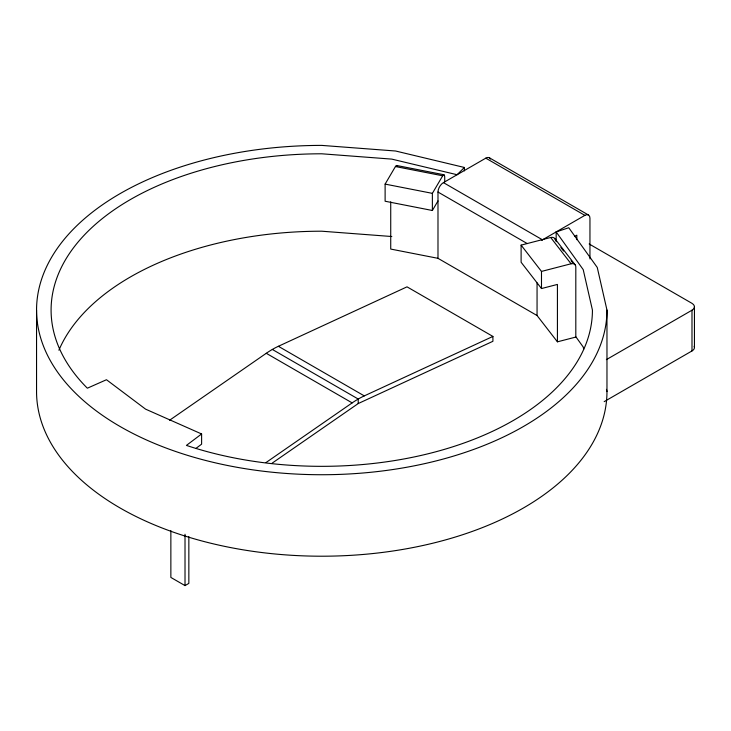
<?xml version="1.0" encoding="UTF-8"?>
<svg xmlns="http://www.w3.org/2000/svg" width="731" height="731" viewBox="0 0 731 731"><rect width="100%" height="100%" fill="white"/><g stroke="black" fill="none" stroke-linecap="round" stroke-linejoin="round"><path stroke-width="1.1" d="M437.988 200.943L432.377 210.491L385.118 201.235L385.118 184.102L395.444 166.531A6.296 1.654 -78.9 0 1 397.198 166.12M432.377 210.491L432.377 193.359L442.703 175.787A6.296 1.654 -78.9 0 1 444.722 177.487L444.722 181.845M556.163 241.687L556.163 231.928L568.764 227.734L597.254 267.445L606.968 310.063L606.968 391.551A285.209 164.667 0 0 1 321.759 556.209A285.209 164.667 0 0 1 36.55 391.551L36.55 310.063A285.209 164.667 0 0 1 321.759 145.396L395.581 151.006L464.368 167.463L457.094 174.727L391.816 159.12L321.759 153.793A270.671 156.27 0 0 0 87.354 388.198L106.47 379.727L145.56 409.132L201.61 433.967L201.61 444.156L196.255 448.185M201.61 433.967L186.423 445.398A270.671 156.27 0 0 0 592.43 310.063L583.21 269.62L556.163 231.928M169.601 420.234L266.267 353.292A86.377 49.872 -60 0 1 278.383 346.293L407.021 286.844L492.913 336.434L492.913 341.295L358.227 403.549L272.197 463.116M266.066 462.513L352.159 402.891A86.377 49.872 -60 0 1 364.285 395.891L492.913 336.434M557.424 341.825L557.424 284.432L541.488 288.553L521.112 262.255L521.112 245.123L550.681 237.484L571.057 263.781A5.208 3.883 -37.8 0 1 575.809 266.815L575.809 337.073L557.424 341.825L537.057 315.527L437.988 258.326L437.988 192.043A7.694 4.441 -60 0 1 443.425 182.622L485.795 158.161A7.2 4.158 -60 0 1 489.834 158.134M541.79 240.289A7.694 4.441 -60 0 1 542.493 239.823L584.864 215.362A7.2 4.158 -60 0 1 589.954 218.295L589.954 258.92M574.849 236.314L576.823 235.181L576.823 239.677M170.862 530.642L170.862 577.435L185.016 585.604L188.845 583.393L188.845 536.6M606.374 359.634L691.992 310.209A8.406 4.852 0 0 0 691.992 303.347L589.149 243.971M604.181 401.639L691.992 350.944A8.406 4.852 0 0 0 694.167 346.256M521.112 245.123L541.488 271.42L571.057 263.781M391.816 236.524L321.759 231.206A270.671 156.27 0 0 0 58.9 350.213M396.677 165.498L443.936 174.746M395.444 166.531L442.703 175.787M385.118 184.102L432.377 193.359M437.988 258.326L390.729 249.07L390.729 201.811M489.395 157.805L588.464 215.005M485.795 158.161L584.864 215.362M443.425 182.622L542.493 239.823M437.988 192.043L527.252 243.578M278.383 346.293L364.285 395.891M272.325 349.445L358.227 399.044L358.227 403.549M266.267 353.292L352.159 402.891M554.802 238.553L575.169 264.85M560.869 247.526L563.592 251.035M571.057 260.675L572.419 262.429M575.955 336.918L583.21 347.024L583.703 349.199M606.474 389.358L606.968 391.551M694.45 306.773L694.45 347.517M691.992 310.209L691.992 350.944M541.488 271.42L541.488 288.553M537.057 282.888L537.057 315.527M464.368 167.463L464.368 170.871M185.016 534.242L185.016 585.604M606.968 310.063A285.209 164.667 0 0 1 321.759 474.73A285.209 164.667 0 0 1 36.55 310.063M490.199 158.554A7.2 4.158 -60 0 1 490.492 159.075M550.681 237.484A5.208 3.883 -37.8 0 1 555.396 239.969"/></g></svg>
